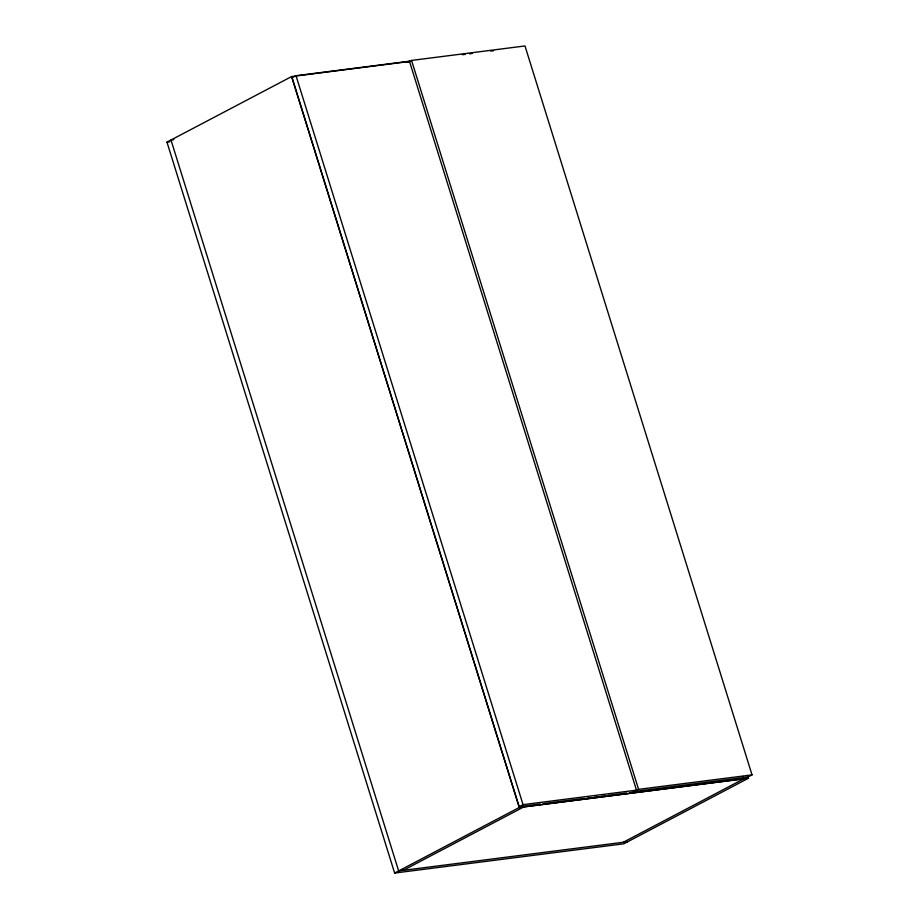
<?xml version="1.0" encoding="UTF-8"?>
<svg xmlns="http://www.w3.org/2000/svg" width="919" height="919" viewBox="0 0 919 919"><rect width="100%" height="100%" fill="white"/><g stroke="black" fill="none" stroke-linecap="round" stroke-linejoin="round"><path stroke-width="1.38" d="M166.971 142.123L291.725 76.507L519.384 807.433L394.63 873.05L166.971 142.123L169.82 141.756M293 77.299L296.01 75.714L409.449 61.228L636.488 790.168L632.479 792.281L629.641 792.637M296.182 75.99L291.599 76.576L519.258 807.502L748.422 778.244L747.698 775.441M407.439 62.285L409.449 61.228M408.541 62.01L411.551 60.436L524.99 45.95L752.029 774.889L748.009 776.992L634.581 791.477L638.59 789.364L752.029 774.889M520.039 806.227L523.049 804.653L636.488 790.168M403.234 870.35L523.968 806.848M623.231 842.275L743.965 778.761M297.595 75.806L409.863 61.424M462.372 54.715L465.209 54.359M469.471 53.807L472.309 53.451M490.757 51.096L493.606 50.729M173.829 139.654L170.991 140.01L398.651 870.936L627.815 841.689M521.877 806.4L540.303 804.045M543.14 803.677L584.266 798.427M587.103 798.071L591.354 797.531M594.191 797.164L598.441 796.624M601.279 796.256L605.529 795.716M608.367 795.349L626.804 793.005M519.384 807.433L748.548 778.175L623.806 843.791L394.63 873.05M743.092 776.44L743.839 778.83M411.551 60.436L638.59 789.364M296.01 75.714L523.049 804.653"/></g></svg>
